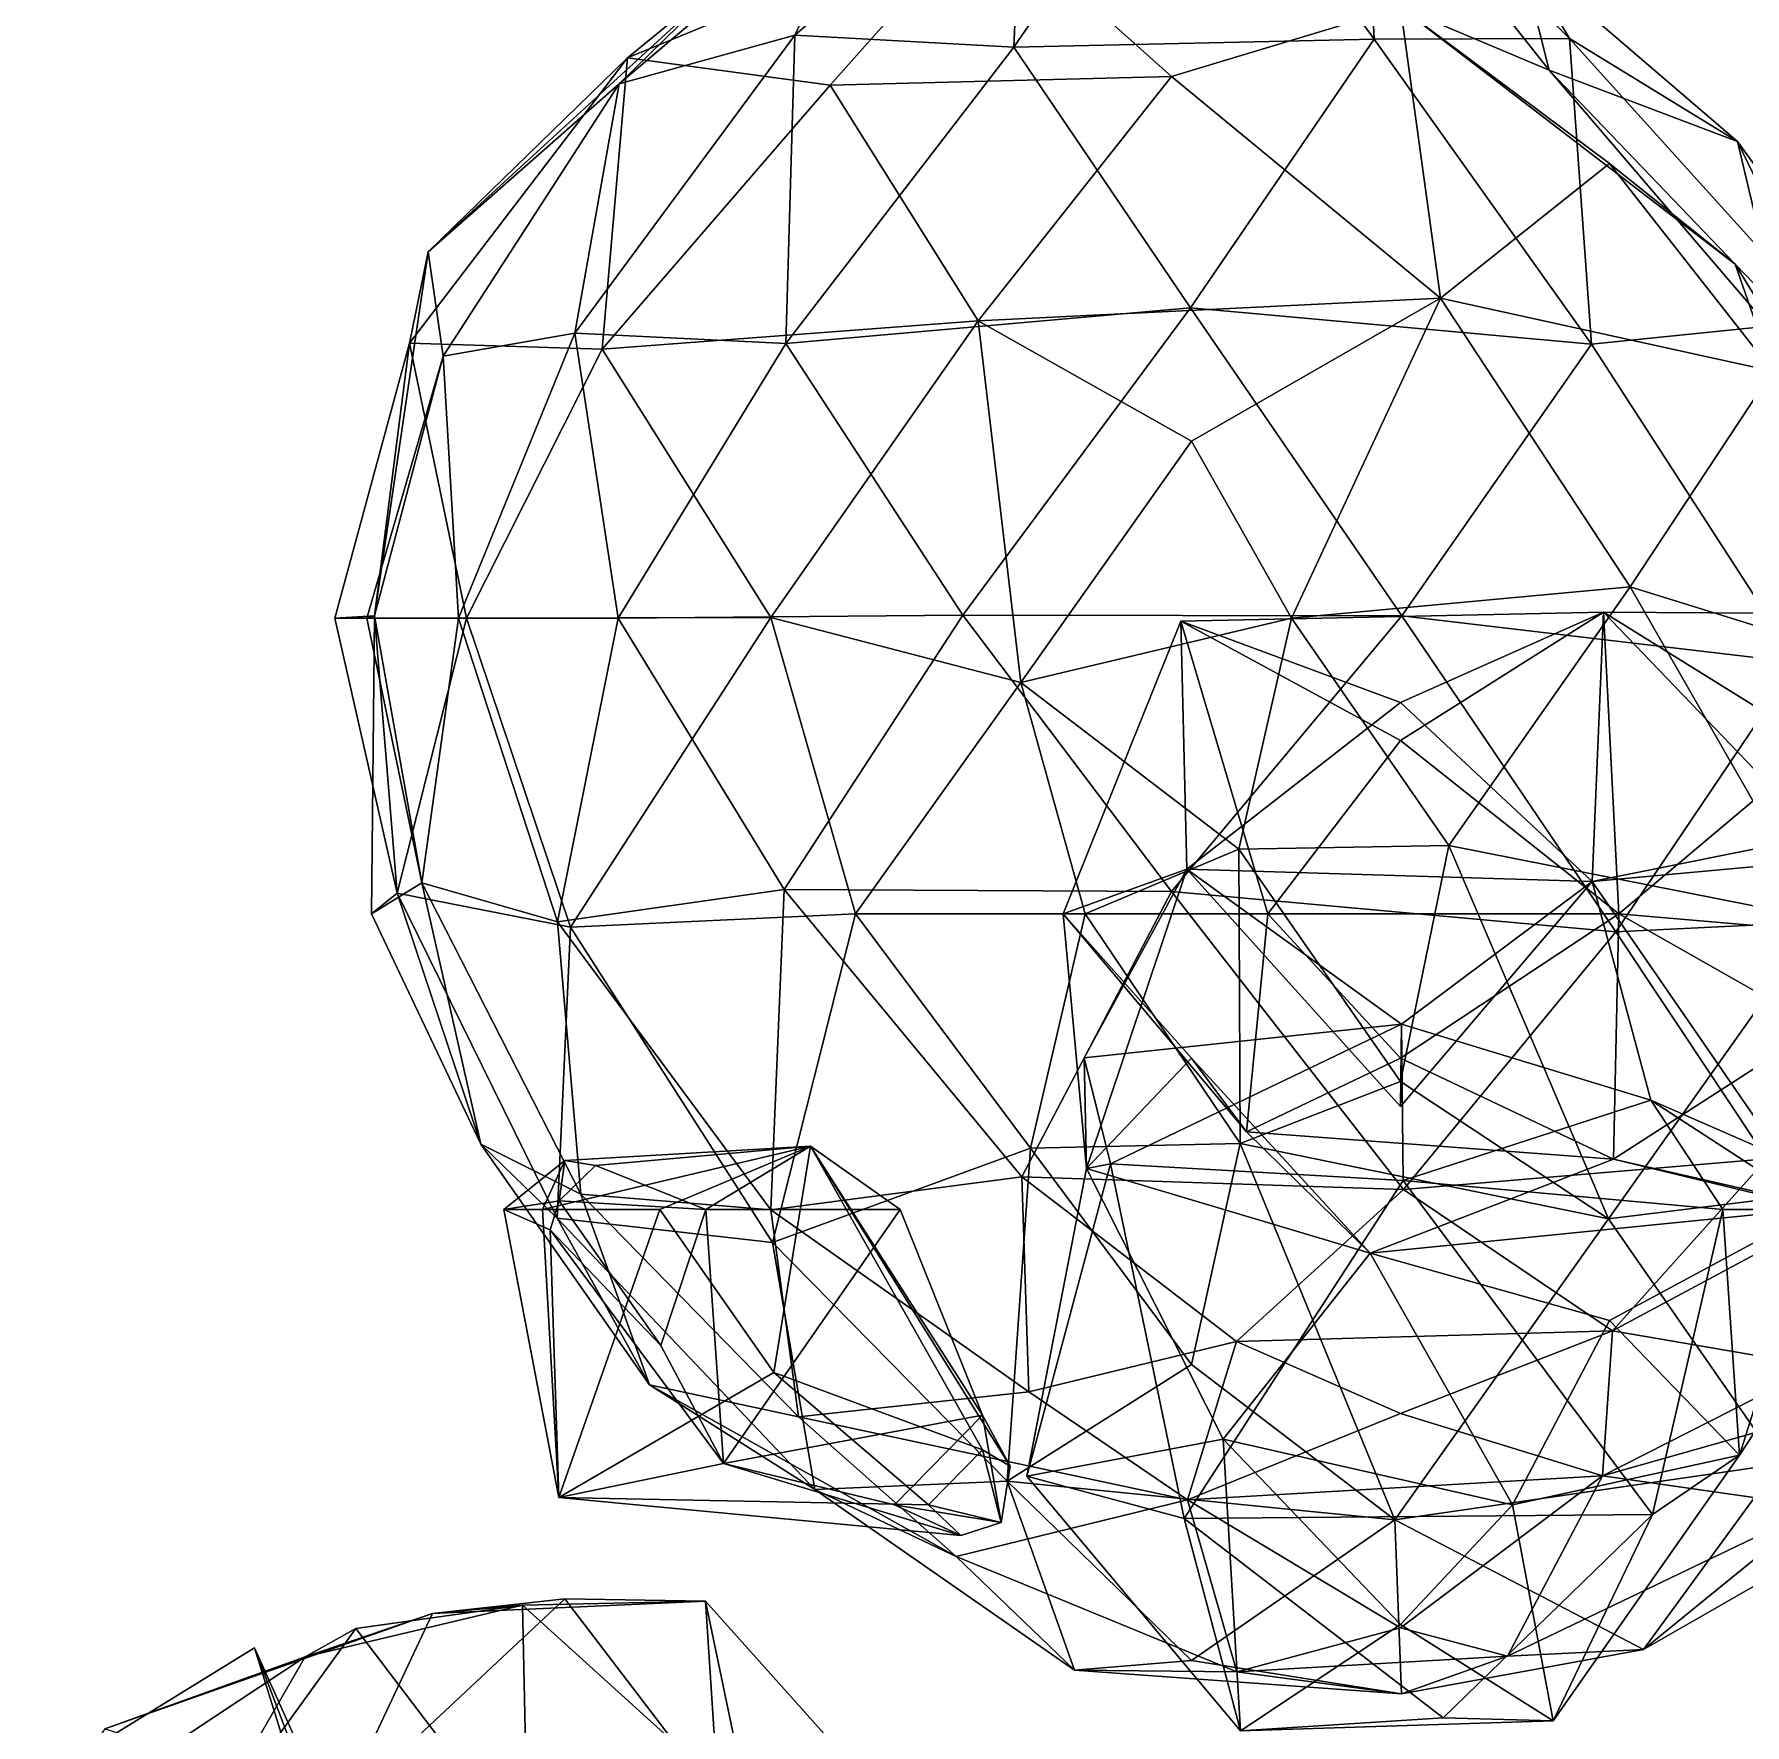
# Model space of a CAD drawing. Extents: x 290095 to 295679, y 4553756 to 4561441.
# Drawn here: x 293806.8 to 293909.9, y 4558768.9 to 4558870.9 of the extents above; entities that cross this region are included whole.
import ezdxf

# ---------------------------------------------------------------- set-up
doc = ezdxf.new("R2010")
doc.units = 0
doc.layers.add('Au_ppm_Pref_-_0_5', color=7, linetype='CONTINUOUS')

msp = doc.modelspace()

# ---------------------------------------------------------------- linework, layer by layer
at = {"layer": 'Au_ppm_Pref_-_0_5'}
for points in [[(293876.58, 4558885.71, 1816.3), (293865.87, 4558870.08, 1816.14), (293866.41, 4558882.68, 1810.5)], [(293876.58, 4558885.71, 1816.3), (293887.59, 4558870.57, 1816.44), (293865.87, 4558870.08, 1816.14)], [(293876.58, 4558885.71, 1816.3), (293887, 4558883.17, 1810.54), (293887.59, 4558870.57, 1816.44)], [(293852.66, 4558870.81, 1811.26), (293866.41, 4558882.68, 1810.5), (293865.87, 4558870.08, 1816.14)], [(293852.66, 4558870.81, 1811.26), (293857.28, 4558880.76, 1805.55), (293866.41, 4558882.68, 1810.5)], [(293887, 4558883.17, 1810.54), (293899.37, 4558870.61, 1811.06), (293887.59, 4558870.57, 1816.44)], [(293887, 4558883.17, 1810.54), (293896.39, 4558875.65, 1805.55), (293899.37, 4558870.61, 1811.06)], [(293896.39, 4558875.65, 1805.55), (293887.04, 4558882.75, 1800.72), (293898.14, 4558868.7, 1799.96)], [(293898.14, 4558868.7, 1799.96), (293887.04, 4558882.75, 1800.72), (293889.19, 4558872.48, 1793.56)], [(293852.66, 4558870.81, 1811.26), (293842.08, 4558867.87, 1804.78), (293857.28, 4558880.76, 1805.55)], [(293857.28, 4558880.76, 1805.55), (293842.08, 4558867.87, 1804.78), (293849.25, 4558874.91, 1800.05)], [(293864.17, 4558878.35, 1793.83), (293849.25, 4558874.91, 1800.05), (293842.57, 4558869.45, 1794.66)], [(293864.17, 4558878.35, 1793.83), (293842.57, 4558869.45, 1794.66), (293854.8, 4558867.79, 1789.08)], [(293864.17, 4558878.35, 1793.83), (293854.8, 4558867.79, 1789.08), (293875.38, 4558868.31, 1788.42)], [(293875.38, 4558868.31, 1788.42), (293889.19, 4558872.48, 1793.56), (293864.17, 4558878.35, 1793.83)], [(293899.37, 4558870.61, 1811.06), (293896.39, 4558875.65, 1805.55), (293909.51, 4558864.39, 1805.55)], [(293909.51, 4558864.39, 1805.55), (293896.39, 4558875.65, 1805.55), (293898.14, 4558868.7, 1799.96)], [(293842.08, 4558867.87, 1804.78), (293830.55, 4558857.75, 1799.62), (293849.25, 4558874.91, 1800.05)], [(293849.25, 4558874.91, 1800.05), (293830.55, 4558857.75, 1799.62), (293842.57, 4558869.45, 1794.66)], [(293891.6, 4558854.95, 1786.58), (293889.19, 4558872.48, 1793.56), (293875.38, 4558868.31, 1788.42)], [(293909.37, 4558857.01, 1793.68), (293898.14, 4558868.7, 1799.96), (293889.19, 4558872.48, 1793.56)], [(293909.37, 4558857.01, 1793.68), (293889.19, 4558872.48, 1793.56), (293901.78, 4558863.07, 1790.48)], [(293901.78, 4558863.07, 1790.48), (293889.19, 4558872.48, 1793.56), (293891.6, 4558854.95, 1786.58)], [(293852.66, 4558870.81, 1811.26), (293852.13, 4558852.22, 1816.67), (293839.4, 4558852.84, 1811.29)], [(293852.66, 4558870.81, 1811.26), (293839.4, 4558852.84, 1811.29), (293842.08, 4558867.87, 1804.78)], [(293852.66, 4558870.81, 1811.26), (293865.87, 4558870.08, 1816.14), (293852.13, 4558852.22, 1816.67)], [(293865.87, 4558870.08, 1816.14), (293876.53, 4558854.37, 1817.74), (293852.13, 4558852.22, 1816.67)], [(293887.59, 4558870.57, 1816.44), (293876.53, 4558854.37, 1817.74), (293865.87, 4558870.08, 1816.14)], [(293887.59, 4558870.57, 1816.44), (293900.7, 4558852.18, 1816.49), (293876.53, 4558854.37, 1817.74)], [(293887.59, 4558870.57, 1816.44), (293899.37, 4558870.61, 1811.06), (293900.7, 4558852.18, 1816.49)], [(293899.37, 4558870.61, 1811.06), (293914.72, 4558853.6, 1811.74), (293900.7, 4558852.18, 1816.49)], [(293909.51, 4558864.39, 1805.55), (293914.72, 4558853.6, 1811.74), (293899.37, 4558870.61, 1811.06)], [(293841.04, 4558851.88, 1788.16), (293842.57, 4558869.45, 1794.66), (293829.44, 4558852.23, 1794.2)], [(293829.44, 4558852.23, 1794.2), (293842.57, 4558869.45, 1794.66), (293830.55, 4558857.75, 1799.62)], [(293841.04, 4558851.88, 1788.16), (293854.8, 4558867.79, 1789.08), (293842.57, 4558869.45, 1794.66)], [(293830.55, 4558857.75, 1799.62), (293842.08, 4558867.87, 1804.78), (293831.46, 4558851.45, 1804.64)], [(293839.4, 4558852.84, 1811.29), (293831.46, 4558851.45, 1804.64), (293842.08, 4558867.87, 1804.78)], [(293875.38, 4558868.31, 1788.42), (293854.8, 4558867.79, 1789.08), (293863.72, 4558853.58, 1785.57)], [(293863.72, 4558853.58, 1785.57), (293891.6, 4558854.95, 1786.58), (293875.38, 4558868.31, 1788.42)], [(293909.37, 4558857.01, 1793.68), (293912.44, 4558852, 1799.4), (293898.14, 4558868.7, 1799.96)], [(293909.51, 4558864.39, 1805.55), (293898.14, 4558868.7, 1799.96), (293912.44, 4558852, 1799.4)], [(293841.04, 4558851.88, 1788.16), (293863.72, 4558853.58, 1785.57), (293854.8, 4558867.79, 1789.08)], [(293919.72, 4558850.32, 1805.55), (293914.72, 4558853.6, 1811.74), (293909.51, 4558864.39, 1805.55)], [(293919.72, 4558850.32, 1805.55), (293909.51, 4558864.39, 1805.55), (293912.44, 4558852, 1799.4)], [(293911.61, 4558850.56, 1790.01), (293901.78, 4558863.07, 1790.48), (293891.6, 4558854.95, 1786.58)], [(293909.37, 4558857.01, 1793.68), (293901.78, 4558863.07, 1790.48), (293911.61, 4558850.56, 1790.01)], [(293829.44, 4558852.23, 1794.2), (293830.55, 4558857.75, 1799.62), (293827.33, 4558835.79, 1799.6)], [(293827.33, 4558835.79, 1799.6), (293830.55, 4558857.75, 1799.62), (293831.46, 4558851.45, 1804.64)], [(293909.37, 4558857.01, 1793.68), (293920.98, 4558844.98, 1793.68), (293912.44, 4558852, 1799.4)], [(293911.61, 4558850.56, 1790.01), (293920.98, 4558844.98, 1793.68), (293909.37, 4558857.01, 1793.68)], [(293891.6, 4558854.95, 1786.58), (293863.72, 4558853.58, 1785.57), (293876.58, 4558846.32, 1784.18)], [(293882.62, 4558835.65, 1784.89), (293891.6, 4558854.95, 1786.58), (293876.58, 4558846.32, 1784.18)], [(293903.03, 4558837.54, 1786.28), (293891.6, 4558854.95, 1786.58), (293882.62, 4558835.65, 1784.89)], [(293903.03, 4558837.54, 1786.28), (293911.61, 4558850.56, 1790.01), (293891.6, 4558854.95, 1786.58)], [(293841.04, 4558851.88, 1788.16), (293851.22, 4558835.7, 1785.28), (293863.72, 4558853.58, 1785.57)], [(293866.3, 4558831.77, 1784.18), (293863.72, 4558853.58, 1785.57), (293851.22, 4558835.7, 1785.28)], [(293876.53, 4558854.37, 1817.74), (293862.8, 4558835.84, 1817.95), (293852.13, 4558852.22, 1816.67)], [(293876.53, 4558854.37, 1817.74), (293889.26, 4558835.8, 1816.86), (293862.8, 4558835.84, 1817.95)], [(293866.3, 4558831.77, 1784.18), (293876.58, 4558846.32, 1784.18), (293863.72, 4558853.58, 1785.57)], [(293889.26, 4558835.8, 1816.86), (293876.53, 4558854.37, 1817.74), (293900.7, 4558852.18, 1816.49)], [(293900.7, 4558852.18, 1816.49), (293914.72, 4558853.6, 1811.74), (293913.12, 4558832.98, 1815.95)], [(293839.4, 4558852.84, 1811.29), (293832.38, 4558835.65, 1810.3), (293831.46, 4558851.45, 1804.64)], [(293842.01, 4558835.65, 1815.92), (293832.38, 4558835.65, 1810.3), (293839.4, 4558852.84, 1811.29)], [(293852.13, 4558852.22, 1816.67), (293842.01, 4558835.65, 1815.92), (293839.4, 4558852.84, 1811.29)], [(293824.94, 4558835.65, 1793.68), (293829.44, 4558852.23, 1794.2), (293827.33, 4558835.79, 1799.6)], [(293829.44, 4558852.23, 1794.2), (293824.94, 4558835.65, 1793.68), (293832.87, 4558835.65, 1788.71)], [(293827.33, 4558835.79, 1799.6), (293831.46, 4558851.45, 1804.64), (293826.85, 4558835.65, 1805.55)], [(293832.38, 4558835.65, 1810.3), (293826.85, 4558835.65, 1805.55), (293831.46, 4558851.45, 1804.64)], [(293829.44, 4558852.23, 1794.2), (293832.87, 4558835.65, 1788.71), (293841.04, 4558851.88, 1788.16)], [(293841.04, 4558851.88, 1788.16), (293832.87, 4558835.65, 1788.71), (293851.22, 4558835.7, 1785.28)], [(293852.13, 4558852.22, 1816.67), (293862.8, 4558835.84, 1817.95), (293842.01, 4558835.65, 1815.92)], [(293889.26, 4558835.8, 1816.86), (293900.7, 4558852.18, 1816.49), (293913.12, 4558832.98, 1815.95)], [(293922.01, 4558831.66, 1788.8), (293911.61, 4558850.56, 1790.01), (293903.03, 4558837.54, 1786.28)], [(293882.62, 4558835.65, 1784.89), (293876.58, 4558846.32, 1784.18), (293866.3, 4558831.77, 1784.18)], [(293903.03, 4558837.54, 1786.28), (293882.62, 4558835.65, 1784.89), (293892.1, 4558821.96, 1784.99)], [(293903.03, 4558837.54, 1786.28), (293892.1, 4558821.96, 1784.99), (293914.53, 4558817.51, 1785.83)], [(293922.01, 4558831.66, 1788.8), (293903.03, 4558837.54, 1786.28), (293914.53, 4558817.51, 1785.83)], [(293852.03, 4558819.29, 1816.64), (293842.01, 4558835.65, 1815.92), (293862.8, 4558835.84, 1817.95)], [(293852.03, 4558819.29, 1816.64), (293862.8, 4558835.84, 1817.95), (293875.37, 4558819.18, 1817.11)], [(293862.8, 4558835.84, 1817.95), (293889.26, 4558835.8, 1816.86), (293875.37, 4558819.18, 1817.11)], [(293901.42, 4558836.01, 1858.76), (293889.18, 4558830.58, 1863.26), (293875.93, 4558835.48, 1858.95)], [(293901.42, 4558836.01, 1858.76), (293875.93, 4558835.48, 1858.95), (293889.18, 4558828.29, 1855.52)], [(293900.75, 4558819.77, 1865.53), (293889.18, 4558830.58, 1863.26), (293901.42, 4558836.01, 1858.76)], [(293902.35, 4558817.83, 1855.29), (293901.42, 4558836.01, 1858.76), (293889.18, 4558828.29, 1855.52)], [(293900.75, 4558819.77, 1865.53), (293901.42, 4558836.01, 1858.76), (293914.38, 4558822.51, 1860.57)], [(293927.02, 4558835.86, 1858.81), (293914.38, 4558822.51, 1860.57), (293901.42, 4558836.01, 1858.76)], [(293927.02, 4558835.86, 1858.81), (293901.42, 4558836.01, 1858.76), (293914.38, 4558827.96, 1855.63)], [(293902.35, 4558817.83, 1855.29), (293914.38, 4558827.96, 1855.63), (293901.42, 4558836.01, 1858.76)], [(293828.69, 4558819.08, 1794.06), (293824.94, 4558835.65, 1793.68), (293827.33, 4558835.79, 1799.6)], [(293824.94, 4558835.65, 1793.68), (293828.69, 4558819.08, 1794.06), (293832.87, 4558835.65, 1788.71)], [(293830.18, 4558819.69, 1804.9), (293827.33, 4558835.79, 1799.6), (293826.85, 4558835.65, 1805.55)], [(293830.18, 4558819.69, 1804.9), (293826.85, 4558835.65, 1805.55), (293832.38, 4558835.65, 1810.3)], [(293830.18, 4558819.69, 1804.9), (293827.14, 4558817.83, 1799.62), (293827.33, 4558835.79, 1799.6)], [(293828.69, 4558819.08, 1794.06), (293827.33, 4558835.79, 1799.6), (293827.14, 4558817.83, 1799.62)], [(293839.13, 4558817.02, 1787.96), (293832.87, 4558835.65, 1788.71), (293828.69, 4558819.08, 1794.06)], [(293830.18, 4558819.69, 1804.9), (293832.38, 4558835.65, 1810.3), (293838.35, 4558817.34, 1811.48)], [(293842.01, 4558835.65, 1815.92), (293838.35, 4558817.34, 1811.48), (293832.38, 4558835.65, 1810.3)], [(293839.13, 4558817.02, 1787.96), (293851.22, 4558835.7, 1785.28), (293832.87, 4558835.65, 1788.71)], [(293852.03, 4558819.29, 1816.64), (293838.35, 4558817.34, 1811.48), (293842.01, 4558835.65, 1815.92)], [(293839.13, 4558817.02, 1787.96), (293856.33, 4558817.83, 1784.13), (293851.22, 4558835.7, 1785.28)], [(293856.33, 4558817.83, 1784.13), (293866.3, 4558831.77, 1784.18), (293851.22, 4558835.7, 1785.28)], [(293882.62, 4558835.65, 1784.89), (293866.3, 4558831.77, 1784.18), (293879.44, 4558821.73, 1784.44)], [(293868.85, 4558817.83, 1860.2), (293875.93, 4558835.48, 1858.95), (293876.31, 4558820.53, 1865.76)], [(293881.18, 4558817.83, 1855.24), (293875.93, 4558835.48, 1858.95), (293868.85, 4558817.83, 1860.2)], [(293889.26, 4558835.8, 1816.86), (293902.17, 4558816.74, 1815.78), (293875.37, 4558819.18, 1817.11)], [(293875.93, 4558835.48, 1858.95), (293889.18, 4558830.58, 1863.26), (293876.31, 4558820.53, 1865.76)], [(293889.18, 4558828.29, 1855.52), (293875.93, 4558835.48, 1858.95), (293881.18, 4558817.83, 1855.24)], [(293892.1, 4558821.96, 1784.99), (293882.62, 4558835.65, 1784.89), (293879.44, 4558821.73, 1784.44)], [(293889.26, 4558835.8, 1816.86), (293913.12, 4558832.98, 1815.95), (293902.17, 4558816.74, 1815.78)], [(293913.12, 4558832.98, 1815.95), (293924.38, 4558817.83, 1816.2), (293902.17, 4558816.74, 1815.78)], [(293866.3, 4558831.77, 1784.18), (293856.33, 4558817.83, 1784.13), (293870.18, 4558817.83, 1784.82)], [(293870.18, 4558817.83, 1784.82), (293879.44, 4558821.73, 1784.44), (293866.3, 4558831.77, 1784.18)], [(293900.75, 4558819.77, 1865.53), (293876.31, 4558820.53, 1865.76), (293889.18, 4558830.58, 1863.26)], [(293889.18, 4558828.29, 1855.52), (293881.18, 4558817.83, 1855.24), (293902.35, 4558817.83, 1855.29)], [(293914.38, 4558827.96, 1855.63), (293902.35, 4558817.83, 1855.29), (293926.44, 4558815.76, 1854.95)], [(293900.75, 4558819.77, 1865.53), (293914.38, 4558822.51, 1860.57), (293924.23, 4558821.94, 1866.44)], [(293879.44, 4558821.73, 1784.44), (293870.18, 4558817.83, 1784.82), (293879.52, 4558803.98, 1785.03)], [(293892.1, 4558821.96, 1784.99), (293879.44, 4558821.73, 1784.44), (293889.18, 4558807.72, 1784.37)], [(293889.18, 4558807.72, 1784.37), (293879.44, 4558821.73, 1784.44), (293879.52, 4558803.98, 1785.03)], [(293892.1, 4558821.96, 1784.99), (293889.18, 4558807.72, 1784.37), (293901.73, 4558799.44, 1785.23)], [(293914.53, 4558817.51, 1785.83), (293892.1, 4558821.96, 1784.99), (293901.73, 4558799.44, 1785.23)], [(293900.75, 4558819.77, 1865.53), (293924.23, 4558821.94, 1866.44), (293914.33, 4558800.07, 1864.94)], [(293868.85, 4558817.83, 1860.2), (293876.31, 4558820.53, 1865.76), (293870.26, 4558802.48, 1865.34)], [(293889.24, 4558811.18, 1870.89), (293870.12, 4558809.15, 1870.89), (293876.31, 4558820.53, 1865.76)], [(293876.31, 4558820.53, 1865.76), (293870.12, 4558809.15, 1870.89), (293870.26, 4558802.48, 1865.34)], [(293889.24, 4558811.18, 1870.89), (293876.31, 4558820.53, 1865.76), (293889.18, 4558806.22, 1867.02)], [(293900.75, 4558819.77, 1865.53), (293889.18, 4558806.22, 1867.02), (293876.31, 4558820.53, 1865.76)], [(293830.18, 4558819.69, 1804.9), (293833.74, 4558803.94, 1799.62), (293827.14, 4558817.83, 1799.62)], [(293830.18, 4558819.69, 1804.9), (293838.35, 4558817.34, 1811.48), (293839.77, 4558800.92, 1805.17)], [(293830.18, 4558819.69, 1804.9), (293839.77, 4558800.92, 1805.17), (293833.74, 4558803.94, 1799.62)], [(293889.24, 4558811.18, 1870.89), (293889.18, 4558806.22, 1867.02), (293900.75, 4558819.77, 1865.53)], [(293904.28, 4558806.6, 1871.91), (293889.24, 4558811.18, 1870.89), (293900.75, 4558819.77, 1865.53)], [(293904.28, 4558806.6, 1871.91), (293900.75, 4558819.77, 1865.53), (293914.33, 4558800.07, 1864.94)], [(293828.69, 4558819.08, 1794.06), (293827.14, 4558817.83, 1799.62), (293833.74, 4558803.94, 1799.62)], [(293839.13, 4558817.02, 1787.96), (293828.69, 4558819.08, 1794.06), (293838.34, 4558799.49, 1793.68)], [(293833.74, 4558803.94, 1799.62), (293838.34, 4558799.49, 1793.68), (293828.69, 4558819.08, 1794.06)], [(293852.03, 4558819.29, 1816.64), (293851.22, 4558799.98, 1811.48), (293838.35, 4558817.34, 1811.48)], [(293852.03, 4558819.29, 1816.64), (293866.36, 4558801.98, 1815.66), (293851.22, 4558799.98, 1811.48)], [(293852.03, 4558819.29, 1816.64), (293875.37, 4558819.18, 1817.11), (293866.36, 4558801.98, 1815.66)], [(293875.37, 4558819.18, 1817.11), (293889.36, 4558801.21, 1815.2), (293866.36, 4558801.98, 1815.66)], [(293902.17, 4558816.74, 1815.78), (293889.36, 4558801.21, 1815.2), (293875.37, 4558819.18, 1817.11)], [(293839.77, 4558800.92, 1805.17), (293838.35, 4558817.34, 1811.48), (293851.22, 4558799.98, 1811.48)], [(293839.13, 4558817.02, 1787.96), (293851.32, 4558798.01, 1787.73), (293856.33, 4558817.83, 1784.13)], [(293856.33, 4558817.83, 1784.13), (293851.32, 4558798.01, 1787.73), (293866.88, 4558803.7, 1784.39)], [(293870.18, 4558817.83, 1784.82), (293856.33, 4558817.83, 1784.13), (293866.88, 4558803.7, 1784.39)], [(293879.52, 4558803.98, 1785.03), (293870.18, 4558817.83, 1784.82), (293866.88, 4558803.7, 1784.39)], [(293876.58, 4558809.12, 1862.05), (293879.89, 4558804.69, 1859.01), (293868.85, 4558817.83, 1860.2)], [(293868.85, 4558817.83, 1860.2), (293879.89, 4558804.69, 1859.01), (293881.18, 4558817.83, 1855.24)], [(293868.85, 4558817.83, 1860.2), (293870.26, 4558802.48, 1865.34), (293876.58, 4558809.12, 1862.05)], [(293879.89, 4558804.69, 1859.01), (293889.18, 4558809.13, 1856.11), (293881.18, 4558817.83, 1855.24)], [(293902.35, 4558817.83, 1855.29), (293881.18, 4558817.83, 1855.24), (293889.18, 4558809.13, 1856.11)], [(293902.02, 4558803.04, 1860.02), (293902.35, 4558817.83, 1855.29), (293889.18, 4558809.13, 1856.11)], [(293924.49, 4558802.26, 1788.31), (293914.53, 4558817.51, 1785.83), (293901.73, 4558799.44, 1785.23)], [(293902.02, 4558803.04, 1860.02), (293914.38, 4558810.99, 1856.73), (293902.35, 4558817.83, 1855.29)], [(293924.38, 4558817.83, 1816.2), (293911.28, 4558803.06, 1814.95), (293902.17, 4558816.74, 1815.78)], [(293926.44, 4558815.76, 1854.95), (293902.35, 4558817.83, 1855.29), (293914.38, 4558810.99, 1856.73)], [(293839.13, 4558817.02, 1787.96), (293838.34, 4558799.49, 1793.68), (293851.32, 4558798.01, 1787.73)], [(293902.17, 4558816.74, 1815.78), (293911.28, 4558803.06, 1814.95), (293889.36, 4558801.21, 1815.2)], [(293889.24, 4558811.18, 1870.89), (293871.7, 4558802.75, 1872.67), (293870.12, 4558809.15, 1870.89)], [(293889.24, 4558811.18, 1870.89), (293889.34, 4558801.76, 1877.02), (293871.7, 4558802.75, 1872.67)], [(293889.24, 4558811.18, 1870.89), (293904.28, 4558806.6, 1871.91), (293889.34, 4558801.76, 1877.02)], [(293926.7, 4558797.4, 1858.19), (293914.38, 4558810.99, 1856.73), (293902.02, 4558803.04, 1860.02)], [(293870.12, 4558809.15, 1870.89), (293871.7, 4558802.75, 1872.67), (293870.26, 4558802.48, 1865.34)], [(293870.26, 4558802.48, 1865.34), (293887.35, 4558797.36, 1864.04), (293876.58, 4558809.12, 1862.05)], [(293887.35, 4558797.36, 1864.04), (293879.89, 4558804.69, 1859.01), (293876.58, 4558809.12, 1862.05)], [(293902.02, 4558803.04, 1860.02), (293889.18, 4558809.13, 1856.11), (293879.89, 4558804.69, 1859.01)], [(293889.18, 4558807.72, 1784.37), (293879.52, 4558803.98, 1785.03), (293901.73, 4558799.44, 1785.23)], [(293904.28, 4558806.6, 1871.91), (293908.62, 4558800.01, 1874.11), (293889.34, 4558801.76, 1877.02)], [(293919.35, 4558800.01, 1870.89), (293908.62, 4558800.01, 1874.11), (293904.28, 4558806.6, 1871.91)], [(293919.35, 4558800.01, 1870.89), (293904.28, 4558806.6, 1871.91), (293914.33, 4558800.07, 1864.94)], [(293843.91, 4558789.44, 1799.62), (293838.34, 4558799.49, 1793.68), (293833.74, 4558803.94, 1799.62)], [(293843.91, 4558789.44, 1799.62), (293833.74, 4558803.94, 1799.62), (293839.77, 4558800.92, 1805.17)], [(293866.88, 4558803.7, 1784.39), (293876.58, 4558790.66, 1784.62), (293879.52, 4558803.98, 1785.03)], [(293879.52, 4558803.98, 1785.03), (293876.58, 4558790.66, 1784.62), (293888.84, 4558781.29, 1787.65)], [(293901.73, 4558799.44, 1785.23), (293879.52, 4558803.98, 1785.03), (293888.84, 4558781.29, 1787.65)], [(293879.89, 4558804.69, 1859.01), (293887.35, 4558797.36, 1864.04), (293902.02, 4558803.04, 1860.02)], [(293837.46, 4558800.01, 1918.4), (293835.12, 4558800.01, 1914.19), (293838.79, 4558802.95, 1913.44)], [(293838.79, 4558802.95, 1913.44), (293835.12, 4558800.01, 1914.19), (293838.45, 4558800.52, 1911.95)], [(293837.46, 4558800.01, 1918.4), (293853.61, 4558803.83, 1918.78), (293844.53, 4558800.01, 1921.63)], [(293837.46, 4558800.01, 1918.4), (293838.79, 4558802.95, 1913.44), (293853.61, 4558803.83, 1918.78)], [(293838.79, 4558802.95, 1913.44), (293838.45, 4558800.52, 1911.95), (293840.65, 4558802.65, 1912.46)], [(293840.65, 4558802.65, 1912.46), (293853.61, 4558803.83, 1918.78), (293838.79, 4558802.95, 1913.44)], [(293853.61, 4558803.83, 1918.78), (293840.65, 4558802.65, 1912.46), (293847.3, 4558800.01, 1912.46)], [(293851.39, 4558790.18, 1921.68), (293844.53, 4558800.01, 1921.63), (293853.61, 4558803.83, 1918.78)], [(293853.61, 4558803.83, 1918.78), (293847.3, 4558800.01, 1912.46), (293859.02, 4558800.01, 1914.8)], [(293866.88, 4558803.7, 1784.39), (293851.32, 4558798.01, 1787.73), (293865.46, 4558783.62, 1788.32)], [(293851.39, 4558790.18, 1921.68), (293853.61, 4558803.83, 1918.78), (293863.99, 4558785.51, 1919.51)], [(293863.99, 4558785.51, 1919.51), (293853.61, 4558803.83, 1918.78), (293865.64, 4558784.53, 1918.4)], [(293853.61, 4558803.83, 1918.78), (293859.02, 4558800.01, 1914.8), (293863.99, 4558787.6, 1916.6)], [(293853.61, 4558803.83, 1918.78), (293863.99, 4558787.6, 1916.6), (293865.64, 4558784.53, 1918.4)], [(293866.88, 4558803.7, 1784.39), (293865.46, 4558783.62, 1788.32), (293876.58, 4558790.66, 1784.62)], [(293887.35, 4558797.36, 1864.04), (293914.33, 4558800.07, 1864.94), (293902.02, 4558803.04, 1860.02)], [(293911.28, 4558803.06, 1814.95), (293901.97, 4558792.69, 1812.31), (293889.36, 4558801.21, 1815.2)], [(293911.28, 4558803.06, 1814.95), (293922.21, 4558803.53, 1810.25), (293901.97, 4558792.69, 1812.31)], [(293922.21, 4558803.53, 1810.25), (293914.38, 4558790.55, 1808.71), (293901.97, 4558792.69, 1812.31)], [(293926.7, 4558797.4, 1858.19), (293902.02, 4558803.04, 1860.02), (293914.33, 4558800.07, 1864.94)], [(293840.65, 4558802.65, 1912.46), (293838.45, 4558800.52, 1911.95), (293847.3, 4558800.01, 1912.46)], [(293866.36, 4558801.98, 1815.66), (293866.77, 4558789, 1810.54), (293851.22, 4558799.98, 1811.48)], [(293866.36, 4558801.98, 1815.66), (293879.29, 4558792.04, 1812.88), (293866.77, 4558789, 1810.54)], [(293866.36, 4558801.98, 1815.66), (293889.36, 4558801.21, 1815.2), (293879.29, 4558792.04, 1812.88)], [(293866.66, 4558783.92, 1870.89), (293871.7, 4558802.75, 1872.67), (293876.14, 4558781.38, 1876.65)], [(293871.7, 4558802.75, 1872.67), (293866.66, 4558783.92, 1870.89), (293870.26, 4558802.48, 1865.34)], [(293866.66, 4558783.92, 1870.89), (293878.49, 4558786.15, 1867.16), (293870.26, 4558802.48, 1865.34)], [(293870.26, 4558802.48, 1865.34), (293878.49, 4558786.15, 1867.16), (293887.35, 4558797.36, 1864.04)], [(293871.7, 4558802.75, 1872.67), (293889.34, 4558801.76, 1877.02), (293876.14, 4558781.38, 1876.65)], [(293911.99, 4558784.65, 1788.7), (293924.49, 4558802.26, 1788.31), (293901.73, 4558799.44, 1785.23)], [(293843.91, 4558789.44, 1799.62), (293839.77, 4558800.92, 1805.17), (293852.88, 4558787.5, 1804.49)], [(293839.77, 4558800.92, 1805.17), (293851.22, 4558799.98, 1811.48), (293852.88, 4558787.5, 1804.49)], [(293889.34, 4558801.76, 1877.02), (293904.37, 4558781.61, 1876.77), (293876.14, 4558781.38, 1876.65)], [(293901.97, 4558792.69, 1812.31), (293879.29, 4558792.04, 1812.88), (293889.36, 4558801.21, 1815.2)], [(293908.62, 4558800.01, 1874.11), (293904.37, 4558781.61, 1876.77), (293889.34, 4558801.76, 1877.02)], [(293837.91, 4558798.77, 1912.46), (293838.45, 4558800.52, 1911.95), (293835.12, 4558800.01, 1914.19)], [(293837.91, 4558798.77, 1912.46), (293835.12, 4558800.01, 1914.19), (293838.43, 4558782.63, 1918.87)], [(293837.46, 4558800.01, 1918.4), (293838.43, 4558782.63, 1918.87), (293835.12, 4558800.01, 1914.19)], [(293837.46, 4558800.01, 1918.4), (293844.53, 4558800.01, 1921.63), (293838.43, 4558782.63, 1918.87)], [(293837.91, 4558798.77, 1912.46), (293844.59, 4558791.8, 1912.46), (293838.45, 4558800.52, 1911.95)], [(293851.39, 4558790.18, 1921.68), (293838.43, 4558782.63, 1918.87), (293844.53, 4558800.01, 1921.63)], [(293844.59, 4558791.8, 1912.46), (293847.3, 4558800.01, 1912.46), (293838.45, 4558800.52, 1911.95)], [(293848.36, 4558784.69, 1914.72), (293847.3, 4558800.01, 1912.46), (293844.59, 4558791.8, 1912.46)], [(293848.36, 4558784.69, 1914.72), (293859.02, 4558800.01, 1914.8), (293847.3, 4558800.01, 1912.46)], [(293848.36, 4558784.69, 1914.72), (293863.99, 4558787.6, 1916.6), (293859.02, 4558800.01, 1914.8)], [(293852.88, 4558787.5, 1804.49), (293851.22, 4558799.98, 1811.48), (293866.77, 4558789, 1810.54)], [(293887.35, 4558797.36, 1864.04), (293901.78, 4558793.3, 1868.65), (293914.33, 4558800.07, 1864.94)], [(293909.62, 4558785.19, 1870.89), (293914.33, 4558800.07, 1864.94), (293901.78, 4558793.3, 1868.65)], [(293909.62, 4558785.19, 1870.89), (293904.37, 4558781.61, 1876.77), (293908.62, 4558800.01, 1874.11)], [(293909.62, 4558785.19, 1870.89), (293908.62, 4558800.01, 1874.11), (293919.35, 4558800.01, 1870.89)], [(293909.62, 4558785.19, 1870.89), (293919.35, 4558800.01, 1870.89), (293914.33, 4558800.07, 1864.94)], [(293837.91, 4558798.77, 1912.46), (293838.43, 4558782.63, 1918.87), (293848.36, 4558784.69, 1914.72)], [(293837.91, 4558798.77, 1912.46), (293848.36, 4558784.69, 1914.72), (293844.59, 4558791.8, 1912.46)], [(293851.32, 4558798.01, 1787.73), (293838.34, 4558799.49, 1793.68), (293853.88, 4558783.11, 1794.42)], [(293853.88, 4558783.11, 1794.42), (293838.34, 4558799.49, 1793.68), (293843.91, 4558789.44, 1799.62)], [(293911.99, 4558784.65, 1788.7), (293901.73, 4558799.44, 1785.23), (293888.84, 4558781.29, 1787.65)], [(293865.46, 4558783.62, 1788.32), (293851.32, 4558798.01, 1787.73), (293853.88, 4558783.11, 1794.42)], [(293895.94, 4558782.19, 1867.7), (293887.35, 4558797.36, 1864.04), (293878.49, 4558786.15, 1867.16)], [(293887.35, 4558797.36, 1864.04), (293895.94, 4558782.19, 1867.7), (293901.78, 4558793.3, 1868.65)], [(293901.97, 4558792.69, 1812.31), (293889.18, 4558787.71, 1809.66), (293879.29, 4558792.04, 1812.88)], [(293889.18, 4558787.71, 1809.66), (293901.97, 4558792.69, 1812.31), (293901.37, 4558783.94, 1805.42)], [(293909.62, 4558785.19, 1870.89), (293901.78, 4558793.3, 1868.65), (293895.94, 4558782.19, 1867.7)], [(293901.37, 4558783.94, 1805.42), (293901.97, 4558792.69, 1812.31), (293914.38, 4558790.55, 1808.71)], [(293879.29, 4558792.04, 1812.88), (293876.34, 4558782.5, 1805.35), (293866.77, 4558789, 1810.54)], [(293879.29, 4558792.04, 1812.88), (293889.18, 4558787.71, 1809.66), (293876.34, 4558782.5, 1805.35)], [(293865.46, 4558783.62, 1788.32), (293888.84, 4558781.29, 1787.65), (293876.58, 4558790.66, 1784.62)], [(293901.37, 4558783.94, 1805.42), (293914.38, 4558790.55, 1808.71), (293921.67, 4558789.7, 1805.55)], [(293851.39, 4558790.18, 1921.68), (293860.73, 4558782.19, 1919.94), (293838.43, 4558782.63, 1918.87)], [(293853.88, 4558783.11, 1794.42), (293843.91, 4558789.44, 1799.62), (293862.4, 4558779.08, 1799.83)], [(293843.91, 4558789.44, 1799.62), (293852.88, 4558787.5, 1804.49), (293862.4, 4558779.08, 1799.83)], [(293851.39, 4558790.18, 1921.68), (293863.99, 4558785.51, 1919.51), (293860.73, 4558782.19, 1919.94)], [(293901.37, 4558783.94, 1805.42), (293921.67, 4558789.7, 1805.55), (293914.41, 4558782.08, 1799.63)], [(293852.88, 4558787.5, 1804.49), (293866.77, 4558789, 1810.54), (293876.34, 4558782.5, 1805.35)], [(293848.36, 4558784.69, 1914.72), (293858.67, 4558782.19, 1915.89), (293863.99, 4558787.6, 1916.6)], [(293862.4, 4558779.08, 1799.83), (293852.88, 4558787.5, 1804.49), (293876.34, 4558782.5, 1805.35)], [(293863.99, 4558787.6, 1916.6), (293858.67, 4558782.19, 1915.89), (293865.1, 4558781.13, 1918.4)], [(293865.64, 4558784.53, 1918.4), (293863.99, 4558787.6, 1916.6), (293865.1, 4558781.13, 1918.4)], [(293889.18, 4558787.71, 1809.66), (293901.37, 4558783.94, 1805.42), (293876.34, 4558782.5, 1805.35)], [(293860.73, 4558782.19, 1919.94), (293863.99, 4558785.51, 1919.51), (293865.1, 4558781.13, 1918.4)], [(293865.64, 4558784.53, 1918.4), (293865.1, 4558781.13, 1918.4), (293863.99, 4558785.51, 1919.51)], [(293866.66, 4558783.92, 1870.89), (293879.54, 4558768.56, 1870.89), (293878.49, 4558786.15, 1867.16)], [(293895.94, 4558782.19, 1867.7), (293878.49, 4558786.15, 1867.16), (293889.18, 4558774.99, 1868.49)], [(293889.18, 4558774.99, 1868.49), (293878.49, 4558786.15, 1867.16), (293879.54, 4558768.56, 1870.89)], [(293848.36, 4558784.69, 1914.72), (293838.43, 4558782.63, 1918.87), (293862.67, 4558780.34, 1918.4)], [(293848.36, 4558784.69, 1914.72), (293862.67, 4558780.34, 1918.4), (293858.67, 4558782.19, 1915.89)], [(293911.99, 4558784.65, 1788.7), (293888.84, 4558781.29, 1787.65), (293903.84, 4558773.48, 1793.7)], [(293909.62, 4558785.19, 1870.89), (293895.94, 4558782.19, 1867.7), (293898.39, 4558769.18, 1870.89)], [(293909.62, 4558785.19, 1870.89), (293898.39, 4558769.18, 1870.89), (293904.37, 4558781.61, 1876.77)], [(293921.72, 4558783.72, 1793.68), (293911.99, 4558784.65, 1788.7), (293903.84, 4558773.48, 1793.7)], [(293865.46, 4558783.62, 1788.32), (293853.88, 4558783.11, 1794.42), (293869.53, 4558772.22, 1793.68)], [(293865.46, 4558783.62, 1788.32), (293869.53, 4558772.22, 1793.68), (293876.58, 4558772.81, 1790.55)], [(293865.46, 4558783.62, 1788.32), (293876.58, 4558772.81, 1790.55), (293888.84, 4558781.29, 1787.65)], [(293879.54, 4558768.56, 1870.89), (293866.66, 4558783.92, 1870.89), (293876.14, 4558781.38, 1876.65)], [(293876.34, 4558782.5, 1805.35), (293901.37, 4558783.94, 1805.42), (293889.18, 4558774.77, 1802.09)], [(293901.37, 4558783.94, 1805.42), (293895.64, 4558773.07, 1799.62), (293889.18, 4558774.77, 1802.09)], [(293901.37, 4558783.94, 1805.42), (293914.41, 4558782.08, 1799.63), (293895.64, 4558773.07, 1799.62)], [(293903.84, 4558773.48, 1793.7), (293914.41, 4558782.08, 1799.63), (293921.72, 4558783.72, 1793.68)], [(293860.73, 4558782.19, 1919.94), (293862.67, 4558780.34, 1918.4), (293838.43, 4558782.63, 1918.87)], [(293853.88, 4558783.11, 1794.42), (293862.4, 4558779.08, 1799.83), (293869.53, 4558772.22, 1793.68)], [(293876.34, 4558782.5, 1805.35), (293879.32, 4558772.13, 1798.32), (293862.4, 4558779.08, 1799.83)], [(293876.34, 4558782.5, 1805.35), (293889.18, 4558774.77, 1802.09), (293879.32, 4558772.13, 1798.32)], [(293862.67, 4558780.34, 1918.4), (293865.1, 4558781.13, 1918.4), (293858.67, 4558782.19, 1915.89)], [(293860.73, 4558782.19, 1919.94), (293865.1, 4558781.13, 1918.4), (293862.67, 4558780.34, 1918.4)], [(293904.37, 4558781.61, 1876.77), (293891.75, 4558769.36, 1876.37), (293876.14, 4558781.38, 1876.65)], [(293891.75, 4558769.36, 1876.37), (293879.54, 4558768.56, 1870.89), (293876.14, 4558781.38, 1876.65)], [(293889.25, 4558770.79, 1794.38), (293888.84, 4558781.29, 1787.65), (293876.58, 4558772.81, 1790.55)], [(293903.84, 4558773.48, 1793.7), (293888.84, 4558781.29, 1787.65), (293889.25, 4558770.79, 1794.38)], [(293898.39, 4558769.18, 1870.89), (293895.94, 4558782.19, 1867.7), (293889.18, 4558774.99, 1868.49)], [(293904.37, 4558781.61, 1876.77), (293898.39, 4558769.18, 1870.89), (293891.75, 4558769.36, 1876.37)], [(293895.64, 4558773.07, 1799.62), (293914.41, 4558782.08, 1799.63), (293903.84, 4558773.48, 1793.7)], [(293869.53, 4558772.22, 1793.68), (293862.4, 4558779.08, 1799.83), (293879.32, 4558772.13, 1798.32)], [(293830.82, 4558775.64, 1876.83), (293823.15, 4558773.04, 1872.34), (293836.24, 4558776.15, 1871.7)], [(293836.24, 4558776.15, 1871.7), (293823.15, 4558773.04, 1872.34), (293826.19, 4558774.73, 1867.44)], [(293830.82, 4558775.64, 1876.83), (293838.79, 4558776.53, 1880.88), (293825.28, 4558763.86, 1881.34)], [(293848.07, 4558764.38, 1881.2), (293825.28, 4558763.86, 1881.34), (293838.79, 4558776.53, 1880.88)], [(293836.24, 4558776.15, 1871.7), (293826.19, 4558774.73, 1867.44), (293836.57, 4558761.1, 1867.09)], [(293847.28, 4558776.38, 1876.83), (293838.79, 4558776.53, 1880.88), (293830.82, 4558775.64, 1876.83)], [(293847.28, 4558776.38, 1876.83), (293830.82, 4558775.64, 1876.83), (293836.24, 4558776.15, 1871.7)], [(293847.28, 4558776.38, 1876.83), (293836.24, 4558776.15, 1871.7), (293849.91, 4558763.77, 1871)], [(293849.91, 4558763.77, 1871), (293836.24, 4558776.15, 1871.7), (293836.57, 4558761.1, 1867.09)], [(293847.28, 4558776.38, 1876.83), (293848.07, 4558764.38, 1881.2), (293838.79, 4558776.53, 1880.88)], [(293847.28, 4558776.38, 1876.83), (293858.01, 4558764.38, 1876.83), (293848.07, 4558764.38, 1881.2)], [(293847.28, 4558776.38, 1876.83), (293849.91, 4558763.77, 1871), (293858.01, 4558764.38, 1876.83)], [(293823.15, 4558773.04, 1872.34), (293830.82, 4558775.64, 1876.83), (293811.06, 4558768.69, 1877.22)], [(293811.06, 4558768.69, 1877.22), (293830.82, 4558775.64, 1876.83), (293825.28, 4558763.86, 1881.34)], [(293898.39, 4558769.18, 1870.89), (293889.18, 4558774.99, 1868.49), (293879.54, 4558768.56, 1870.89)], [(293823.15, 4558773.04, 1872.34), (293815.93, 4558760.52, 1867.34), (293826.19, 4558774.73, 1867.44)], [(293826.19, 4558774.73, 1867.44), (293815.93, 4558760.52, 1867.34), (293836.57, 4558761.1, 1867.09)], [(293895.64, 4558773.07, 1799.62), (293879.32, 4558772.13, 1798.32), (293889.18, 4558774.77, 1802.09)], [(293806.8, 4558762.22, 1871.7), (293823.15, 4558773.04, 1872.34), (293811.06, 4558768.69, 1877.22)], [(293823.15, 4558773.04, 1872.34), (293806.8, 4558762.22, 1871.7), (293815.93, 4558760.52, 1867.34)], [(293820.09, 4558773.57, 1912.46), (293823.64, 4558762.15, 1917.16), (293810.5, 4558767.67, 1913.02)], [(293820.09, 4558773.57, 1912.46), (293810.5, 4558767.67, 1913.02), (293823.73, 4558764, 1906.88)], [(293820.09, 4558773.57, 1912.46), (293824.21, 4558764.38, 1912.46), (293823.64, 4558762.15, 1917.16)], [(293824.21, 4558764.38, 1912.46), (293820.09, 4558773.57, 1912.46), (293823.73, 4558764, 1906.88)], [(293879.32, 4558772.13, 1798.32), (293895.64, 4558773.07, 1799.62), (293889.25, 4558770.79, 1794.38)], [(293889.25, 4558770.79, 1794.38), (293895.64, 4558773.07, 1799.62), (293903.84, 4558773.48, 1793.7)], [(293869.53, 4558772.22, 1793.68), (293889.25, 4558770.79, 1794.38), (293876.58, 4558772.81, 1790.55)], [(293879.32, 4558772.13, 1798.32), (293889.25, 4558770.79, 1794.38), (293869.53, 4558772.22, 1793.68)], [(293898.39, 4558769.18, 1870.89), (293879.54, 4558768.56, 1870.89), (293891.75, 4558769.36, 1876.37)]]:
    msp.add_3dface(points, dxfattribs=at)

doc.saveas('drawing.dxf')
